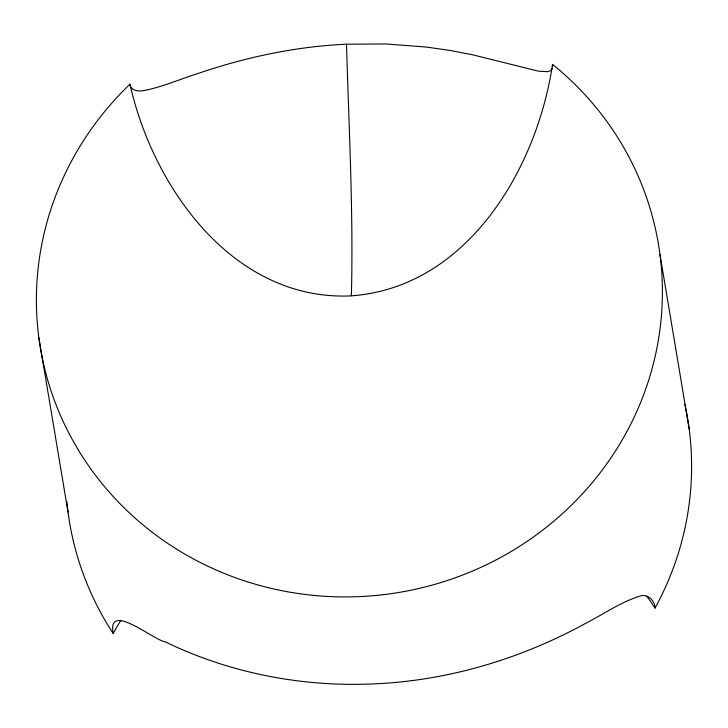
<?xml version="1.0" encoding="UTF-8"?>
<svg xmlns="http://www.w3.org/2000/svg" width="728" height="728" viewBox="0 0 728 728"><rect width="100%" height="100%" fill="white"/><g stroke="black" fill="none" stroke-linecap="round" stroke-linejoin="round"><path stroke-width="1.09" d="M552.707 66.557L552.543 64.383C536.809 169.615 466.466 288.789 349.385 295.959C232.669 300.091 153.026 187.287 129.966 84.211A313.349 300.6 -9.5 0 0 132.669 515.915A313.349 300.6 -9.5 0 0 581.481 494.858A313.349 300.6 -9.5 0 0 552.543 64.383M351.378 295.814C353.526 211.948 348.858 128.037 346.528 44.208L386.077 43.962L426.535 47.074L450.195 50.487L472.208 54.709L538.529 71.189L547.793 71.681L550.768 70.561L552.252 68.732M346.528 44.208C295.559 46.474 245.245 57.294 197.051 73.801C179.834 79.261 163.127 86.577 145.409 90.308C139.867 91.619 130.885 91.528 129.966 84.211M646.637 595.968A313.349 300.6 -9.5 0 1 655.018 608.071C654.891 599.827 646.965 593.12 638.884 596.423C619.446 602.757 602.557 614.823 584.402 624.014C517.999 660.232 443.379 681.972 367.613 684.111C298.061 686.377 227.891 672.244 165.201 641.841C154.081 640.44 106.925 600.682 113.204 633.487A313.349 300.6 -9.5 0 1 120.866 620.32M659.95 254.336L689.152 428.856M38.83 337.592L68.032 512.102M684.912 404.622A313.349 300.6 -9.5 0 1 655.018 608.071M113.204 633.487A313.349 300.6 -9.5 0 1 66.83 501.428"/></g></svg>
